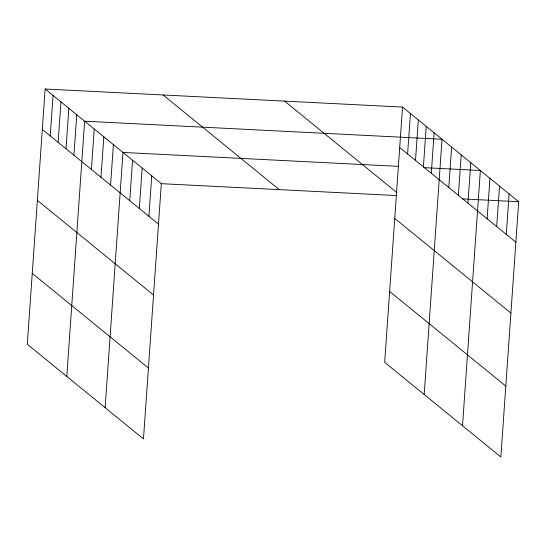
<?xml version="1.0" encoding="UTF-8"?>
<svg xmlns="http://www.w3.org/2000/svg" width="546" height="546" viewBox="0 0 546 546"><rect width="100%" height="100%" fill="white"/><g stroke="black" fill="none" stroke-linecap="round" stroke-linejoin="round"><path stroke-width="0.82" d="M45.147 89.012L27.3 344.267L143.468 438.923L161.316 183.674L45.147 89.012L402.532 107.077L518.7 201.733L500.853 456.988L384.684 362.326L402.532 107.077M50.218 135.906L53.051 95.454M58.122 142.342L60.947 101.89M66.018 148.785L68.844 108.326M73.915 155.221L76.747 114.762M66.796 376.447L84.644 121.198L442.028 139.264L424.181 394.512M91.4 169.465L94.226 129.006M100.983 177.273L103.815 136.814M110.565 185.08L113.397 144.629M105.132 407.685L122.98 152.436L398.648 166.366M129.736 200.703L132.562 160.244M139.319 208.511L142.151 168.052M148.901 216.318L151.733 175.86M407.603 153.972L410.435 113.513M415.506 160.408L418.332 119.949M423.403 166.844L426.228 126.385M431.299 173.28L434.131 132.828M448.785 187.531L451.61 147.072M458.367 195.338L461.199 154.88M467.949 203.146L470.782 162.688M462.517 425.75L480.364 170.495L423.921 167.642M487.121 218.762L489.946 178.31M496.703 226.576L499.535 186.118M506.285 234.384L509.118 193.926M161.316 183.674L396.546 195.564M462.257 198.88L518.7 201.733M399.706 147.536L515.868 242.192M284.596 101.119L396.928 192.649M394.744 218.42L510.913 313.076M163.083 94.977L279.252 189.633M389.639 291.448L505.808 386.104M42.322 129.47L158.483 224.126M37.36 200.355L153.528 295.011M32.255 273.382L148.423 368.038"/></g></svg>
